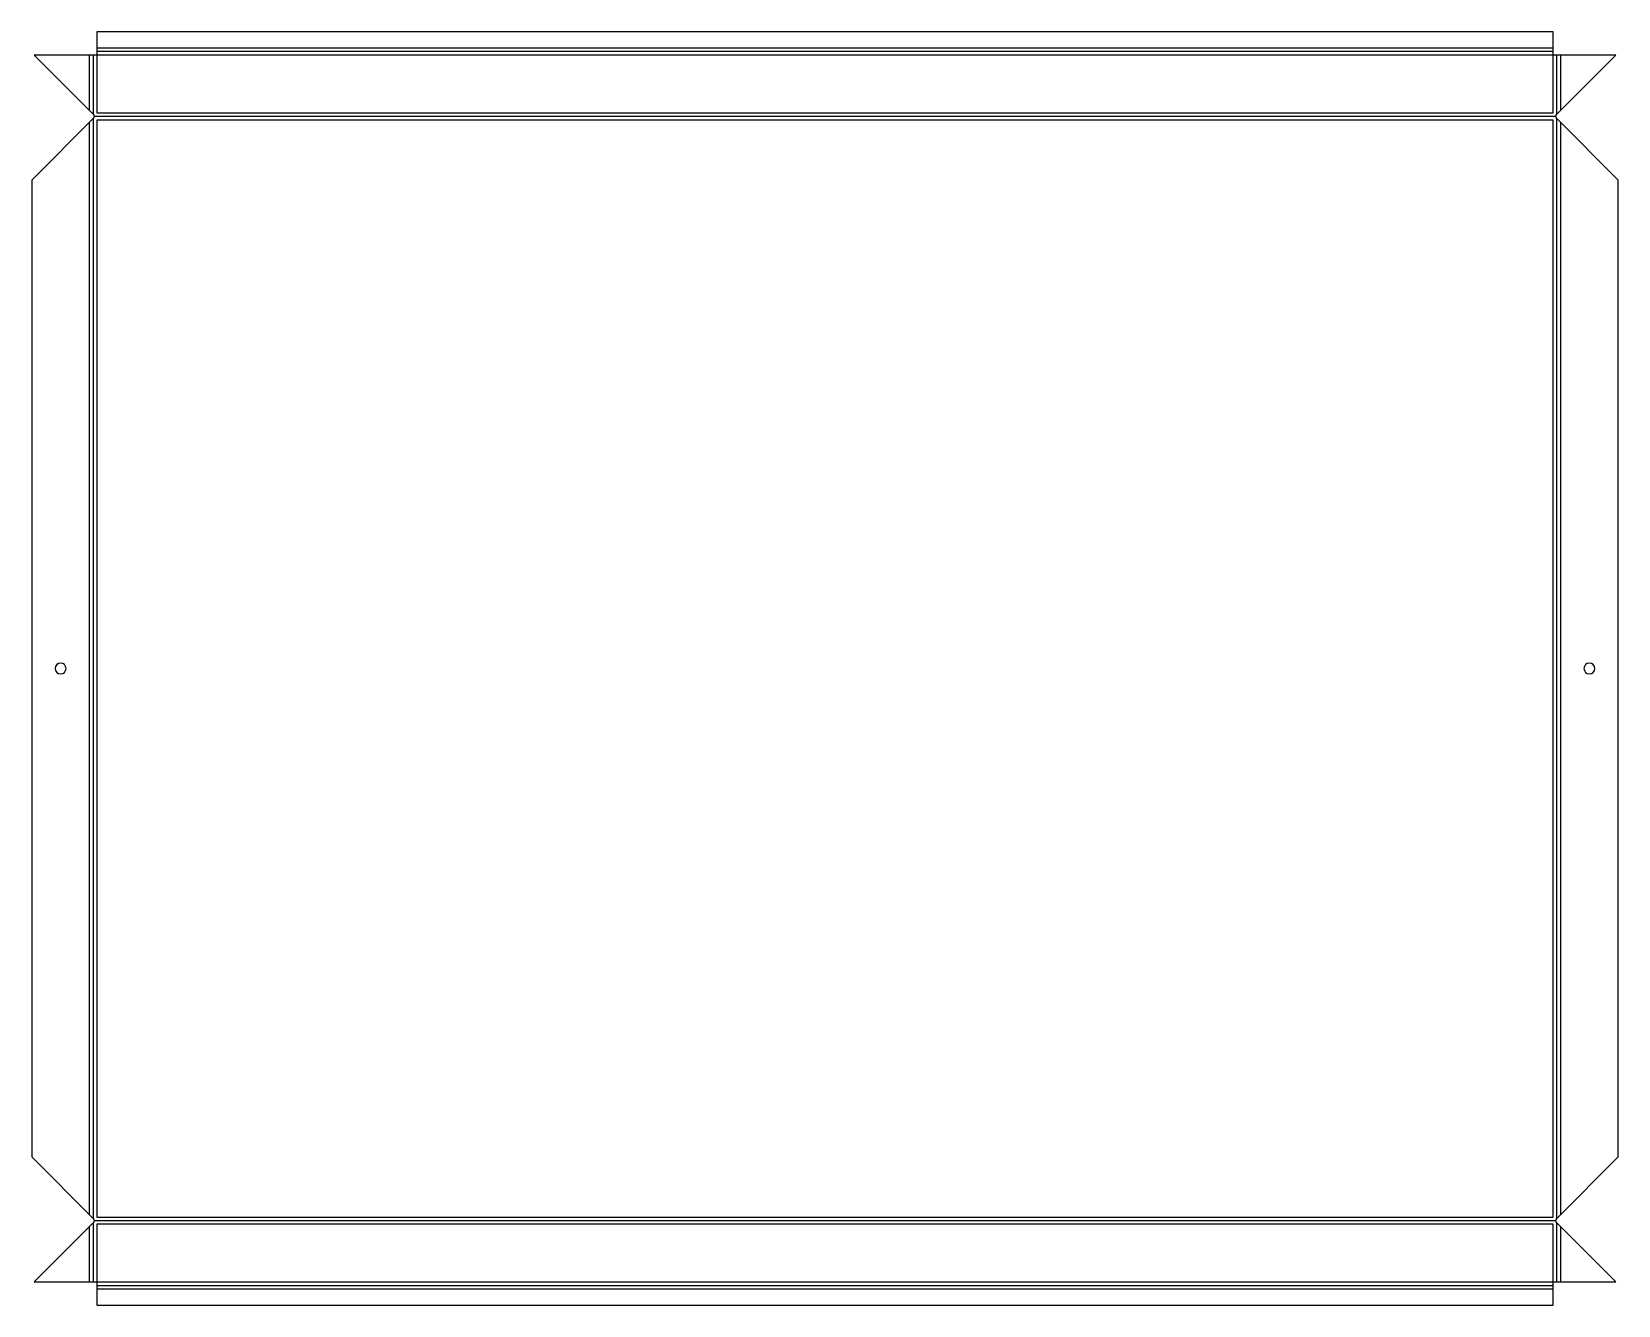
# Model space of a CAD drawing. Header units: millimetres. Extents: x -20 to 474, y 0 to 397.
import ezdxf

# ---------------------------------------------------------------- set-up
doc = ezdxf.new("R2010")
doc.units = ezdxf.units.MM

msp = doc.modelspace()

# ---------------------------------------------------------------- linework, layer by layer
at = {"layer": 'BEND'}
for p, q in [((454, 390.92), (0, 390.92)), ((-1.13, 389.79), (-1.13, 371.36)), ((455.13, 371.36), (455.13, 389.79)), ((-1.13, 369.95), (-1.13, 27.1)), ((454.84, 370.65), (-0.84, 370.65)), ((455.13, 27.1), (455.13, 369.95)), ((-1.13, 25.69), (-1.13, 7.26)), ((-0.84, 26.39), (454.84, 26.39)), ((455.13, 7.26), (455.13, 25.69)), ((0, 6.13), (454, 6.13))]:
    msp.add_line(p, q, dxfattribs=at)
at = {"layer": 'BEND_EXTENT'}
for p, q in [((0, 392.05), (454, 392.05)), ((-2.26, 372.49), (-2.26, 389.79)), ((456.26, 389.79), (456.26, 372.49)), ((-2.26, 28.23), (-2.26, 368.82)), ((456.26, 368.82), (456.26, 28.23)), ((-2.26, 7.26), (-2.26, 24.55)), ((456.26, 24.55), (456.26, 7.26)), ((454, 5), (0, 5))]:
    msp.add_line(p, q, dxfattribs=at)
for points in [[(454, 389.79), (0, 389.79), (0, 371.79), (454, 371.79)], [(0, 369.52), (0, 27.52), (454, 27.52), (454, 369.52)], [(0, 7.26), (454, 7.26), (454, 25.26), (0, 25.26)]]:
    msp.add_lwpolyline(points, close=True, dxfattribs=at)
at = {"layer": 'INTERIOR_PROFILES', "extrusion": (0, 0, -1)}
for centre in [(11.26, 198.52), (-465.26, 198.52)]:
    msp.add_circle(centre, 1.7, dxfattribs=at)
at = {"layer": 'OUTER_PROFILES'}
msp.add_lwpolyline([(473.55, 7.26), (455.13, 25.69, -0.414214), (455.13, 27.1), (474.26, 46.23), (474.26, 350.82), (455.13, 369.95, -0.414214), (455.13, 371.36), (473.55, 389.79), (454, 389.79), (454, 397.05), (0, 397.05), (0, 389.79), (-19.55, 389.79), (-1.13, 371.36, -0.414214), (-1.13, 369.95), (-20.26, 350.82), (-20.26, 46.23), (-1.13, 27.1, -0.414214), (-1.13, 25.69), (-19.55, 7.26), (0, 7.26), (0, 0), (454, 0), (454, 7.26)], format="xyb", close=True, dxfattribs=at)

doc.saveas('drawing.dxf')
